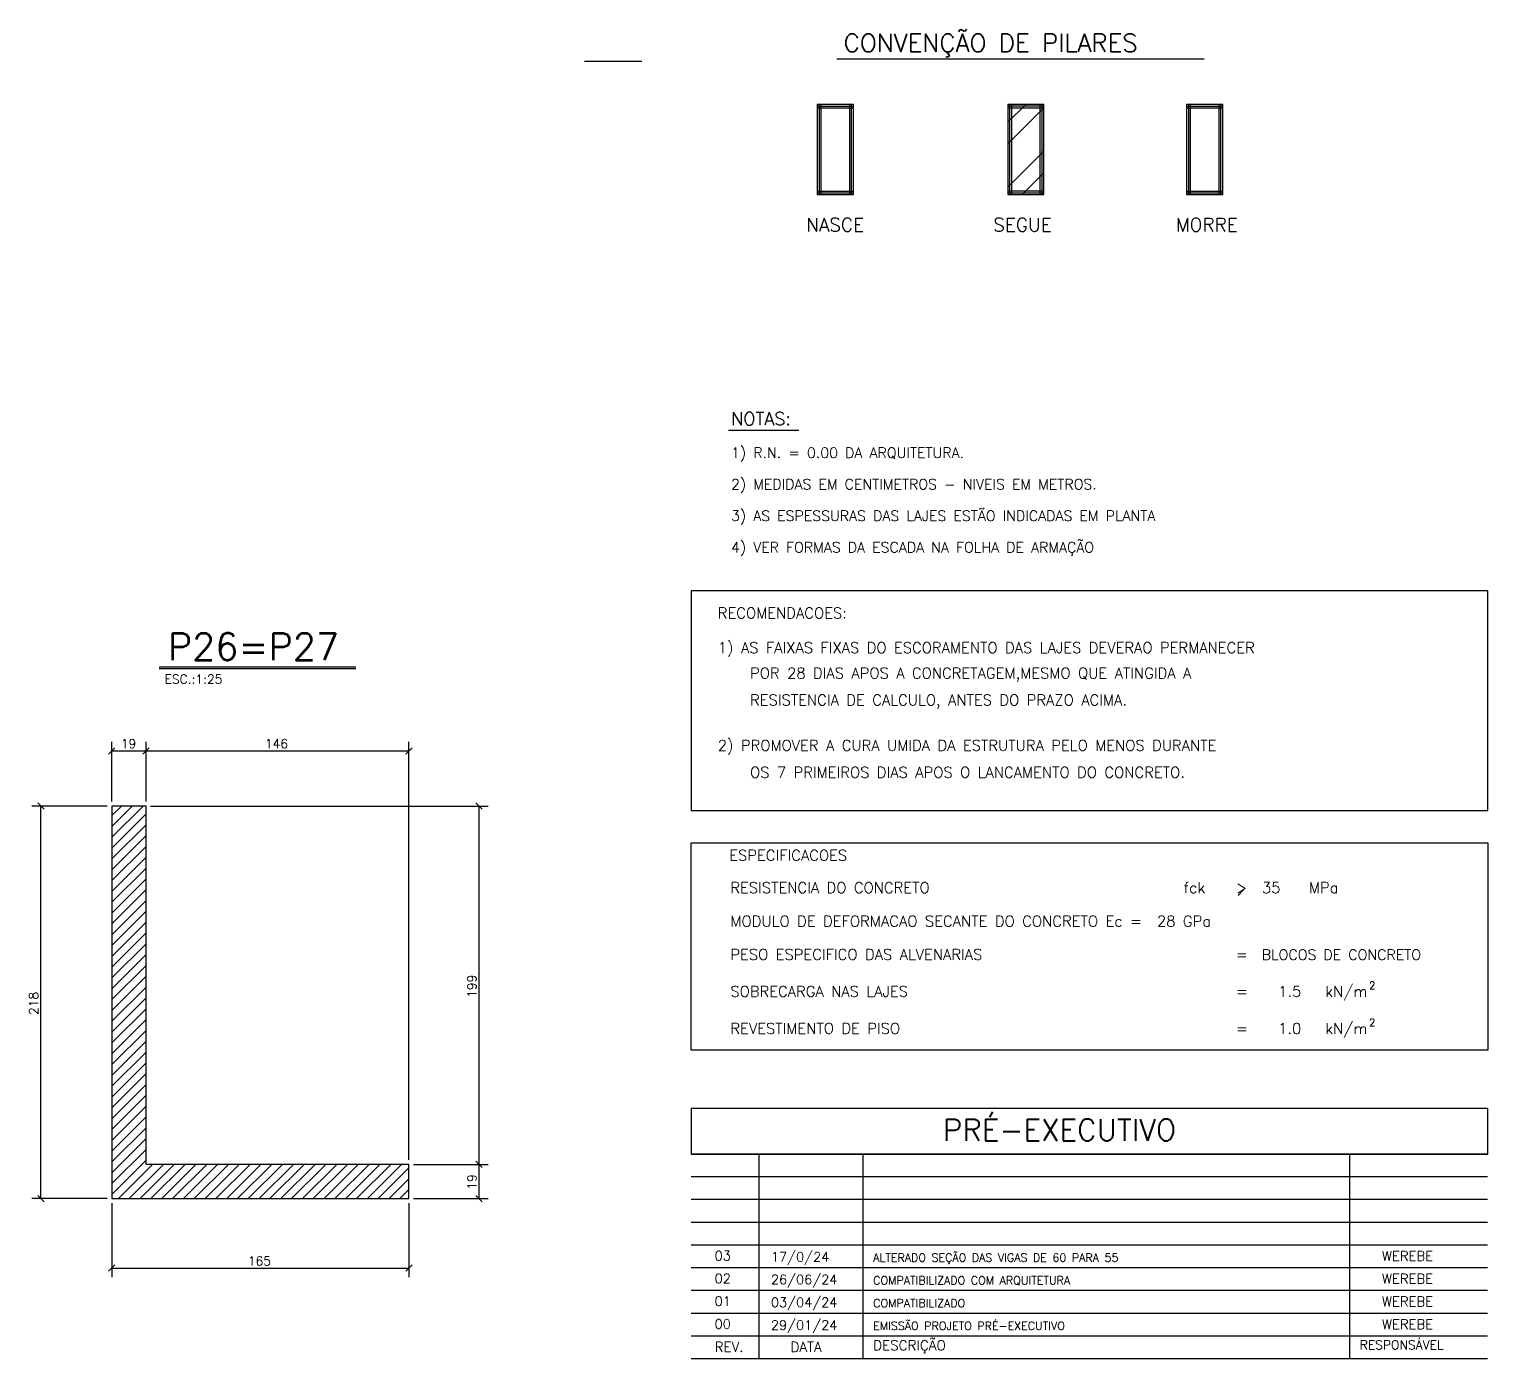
# Model space of a CAD drawing. Extents: x 1250 to 5915, y 191 to 2724.
# Drawn here: x 4295 to 5915, y 1247 to 2724 of the extents above; entities that cross this region are included whole.
import ezdxf

# ---------------------------------------------------------------- set-up
doc = ezdxf.new("R2010")
doc.units = 0
doc.header["$MEASUREMENT"] = 0
for name, color, linetype in [('1', 1, 'CONTINUOUS'), ('2', 2, 'CONTINUOUS'), ('3', 3, 'CONTINUOUS'), ('6', 6, 'CONTINUOUS'), ('7', 7, 'CONTINUOUS'), ('9', 9, 'CONTINUOUS')]:
    doc.layers.add(name, color=color, linetype=linetype)
doc.styles.get("Standard").update_dxf_attribs({"font": 'ROMANS.SHX'})

msp = doc.modelspace()

# ---------------------------------------------------------------- linework, layer by layer
at = {"layer": '1', "linetype": 'Continuous'}
for p, q in [((5210.602291, 2640.331836), (5170.47015, 2640.331836)), ((5170.47015, 2640.331836), (5170.47015, 2540.510364)), ((5172.501094, 2640.331836), (5172.501094, 2540.510364)), ((5174.533565, 2640.331836), (5174.533565, 2540.510364)), ((5206.537349, 2540.510364), (5206.537349, 2640.331836)), ((5208.56982, 2540.510364), (5208.56982, 2640.331836)), ((5210.602291, 2540.510364), (5210.602291, 2640.331836)), ((5422.215755, 2640.585895), (5382.083614, 2640.585895)), ((5382.083614, 2640.585895), (5382.083614, 2540.510364)), ((5382.083614, 2620.773883), (5401.895626, 2640.585895)), ((5384.114559, 2640.585895), (5384.114559, 2540.510364)), ((5386.147029, 2640.585895), (5386.147029, 2540.510364)), ((5418.150814, 2540.510364), (5418.150814, 2640.585895)), ((5420.183284, 2540.510364), (5420.183284, 2640.585895)), ((5422.215755, 2540.510364), (5422.215755, 2640.585895)), ((5620.702083, 2640.331836), (5580.569942, 2640.331836)), ((5580.569942, 2640.331836), (5580.569942, 2540.510364)), ((5582.602413, 2640.331836), (5582.602413, 2540.510364)), ((5584.634883, 2640.331836), (5584.634883, 2540.510364)), ((5616.638668, 2540.510364), (5616.638668, 2640.331836)), ((5618.669612, 2540.510364), (5618.669612, 2640.331836)), ((5620.702083, 2540.510364), (5620.702083, 2640.331836)), ((5210.602291, 2638.300128), (5170.47015, 2638.300128)), ((5210.602291, 2636.522479), (5170.47015, 2636.522479)), ((5422.215755, 2638.554187), (5382.083614, 2638.554187)), ((5422.215755, 2636.775775), (5382.083614, 2596.644397)), ((5422.215755, 2636.521717), (5382.083614, 2636.521717)), ((5620.702083, 2638.300128), (5580.569942, 2638.300128)), ((5620.702083, 2636.522479), (5580.569942, 2636.522479)), ((5422.215755, 2588.770099), (5382.083614, 2548.637958)), ((5398.085506, 2540.510364), (5422.215755, 2564.63985)), ((5170.47015, 2544.319721), (5210.602291, 2544.319721)), ((5382.083614, 2544.57378), (5422.215755, 2544.57378)), ((5580.569942, 2544.319721), (5620.702083, 2544.319721)), ((5170.47015, 2542.288013), (5210.602291, 2542.288013)), ((5170.47015, 2540.510364), (5210.602291, 2540.510364)), ((5382.083614, 2542.542072), (5422.215755, 2542.542072)), ((5382.083614, 2540.510364), (5422.215755, 2540.510364)), ((5580.569942, 2542.288013), (5620.702083, 2542.288013)), ((5580.569942, 2540.510364), (5620.702083, 2540.510364)), ((5914.844546, 1247.386861), (5030.612688, 1247.386861))]:
    msp.add_line(p, q, dxfattribs=at)
for points in [[(5030.612688, 1856.318611), (5915.101203, 1856.318611), (5915.101203, 2100.377596), (5030.612688, 2100.377596), (5030.612688, 1856.318611)], [(5030.612688, 1820.396315), (5915.101203, 1820.396315), (5915.101203, 1590.358223), (5030.612688, 1590.358223), (5030.612688, 1820.396315)]]:
    msp.add_lwpolyline(points, dxfattribs=at)
at = {"layer": '2', "linetype": 'Continuous'}
for p, q in [((4383.536595, 1919.02973), (4390.607663, 1926.100798)), ((4421.536595, 1919.02973), (4428.607663, 1926.100798)), ((4421.536595, 1919.02973), (4428.607663, 1926.100798)), ((4713.536595, 1919.02973), (4720.607663, 1926.100798)), ((4311.840745, 1857.738387), (4304.769677, 1864.809455)), ((4798.459867, 1857.738387), (4791.388799, 1864.809455)), ((4798.459867, 1459.738387), (4791.388799, 1466.809455)), ((4798.459867, 1459.738387), (4791.388799, 1466.809455)), ((4311.840745, 1421.738387), (4304.769677, 1428.809455)), ((4798.459867, 1421.738387), (4791.388799, 1428.809455)), ((4383.536595, 1344.578095), (4390.607663, 1351.649163)), ((4713.536595, 1344.578095), (4720.607663, 1351.649163))]:
    msp.add_line(p, q, dxfattribs=at)
at = {"layer": '3', "linetype": 'Continuous'}
for p, q in [((5071.771998, 2278.765527), (5150.081556, 2278.765527)), ((4387.072129, 1826.638474), (4421.707576, 1861.273921)), ((4387.072129, 1838.659289), (4409.68676, 1861.273921)), ((4387.072129, 1850.680105), (4397.665945, 1861.273921)), ((4387.072129, 1814.617659), (4425.072129, 1852.617659)), ((4387.072129, 1802.596844), (4425.072129, 1840.596844)), ((4387.072129, 1790.576028), (4425.072129, 1828.576028)), ((4387.072129, 1778.555213), (4425.072129, 1816.555213)), ((4387.072129, 1766.534398), (4425.072129, 1804.534398)), ((4387.072129, 1754.513582), (4425.072129, 1792.513582)), ((4387.072129, 1742.492767), (4425.072129, 1780.492767)), ((4387.072129, 1730.471952), (4425.072129, 1768.471952)), ((5637.859732, 1762.07312), (5643.819329, 1768.261069)), ((4387.072129, 1718.451137), (4425.072129, 1756.451137)), ((4387.072129, 1706.430321), (4425.072129, 1744.430321)), ((4387.072129, 1694.409506), (4425.072129, 1732.409506)), ((4387.072129, 1682.388691), (4425.072129, 1720.388691)), ((4387.072129, 1670.367875), (4425.072129, 1708.367875)), ((4387.072129, 1658.34706), (4425.072129, 1696.34706)), ((4387.072129, 1646.326245), (4425.072129, 1684.326245)), ((4387.072129, 1634.30543), (4425.072129, 1672.30543)), ((4387.072129, 1622.284614), (4425.072129, 1660.284614)), ((4387.072129, 1610.263799), (4425.072129, 1648.263799)), ((4387.072129, 1598.242984), (4425.072129, 1636.242984)), ((4387.072129, 1586.222168), (4425.072129, 1624.222168)), ((4387.072129, 1574.201353), (4425.072129, 1612.201353)), ((4387.072129, 1562.180538), (4425.072129, 1600.180538)), ((4387.072129, 1550.159723), (4425.072129, 1588.159723)), ((4387.072129, 1538.138907), (4425.072129, 1576.138907)), ((4387.072129, 1526.118092), (4425.072129, 1564.118092)), ((4387.072129, 1514.097277), (4425.072129, 1552.097277)), ((4387.072129, 1502.076462), (4425.072129, 1540.076462)), ((4387.072129, 1490.055646), (4425.072129, 1528.055646)), ((4387.072129, 1478.034831), (4425.072129, 1516.034831)), ((4387.072129, 1466.014016), (4425.072129, 1504.014016)), ((4387.072129, 1453.9932), (4425.072129, 1491.9932)), ((4387.072129, 1441.972385), (4425.072129, 1479.972385)), ((4387.072129, 1429.95157), (4425.072129, 1467.95157)), ((4394.415295, 1425.273921), (4432.415295, 1463.273921)), ((4406.436111, 1425.273921), (4444.436111, 1463.273921)), ((4418.456926, 1425.273921), (4456.456926, 1463.273921)), ((4430.477741, 1425.273921), (4468.477741, 1463.273921)), ((4442.498556, 1425.273921), (4480.498556, 1463.273921)), ((4454.519372, 1425.273921), (4492.519372, 1463.273921)), ((4466.540187, 1425.273921), (4504.540187, 1463.273921)), ((4478.561002, 1425.273921), (4516.561002, 1463.273921)), ((4490.581818, 1425.273921), (4528.581818, 1463.273921)), ((4502.602633, 1425.273921), (4540.602633, 1463.273921)), ((4514.623448, 1425.273921), (4552.623448, 1463.273921)), ((4526.644263, 1425.273921), (4564.644263, 1463.273921)), ((4538.665079, 1425.273921), (4576.665079, 1463.273921)), ((4550.685894, 1425.273921), (4588.685894, 1463.273921)), ((4562.706709, 1425.273921), (4600.706709, 1463.273921)), ((4574.727524, 1425.273921), (4612.727524, 1463.273921)), ((4586.74834, 1425.273921), (4624.74834, 1463.273921)), ((4598.769155, 1425.273921), (4636.769155, 1463.273921)), ((4610.78997, 1425.273921), (4648.78997, 1463.273921)), ((4622.810786, 1425.273921), (4660.810786, 1463.273921)), ((4634.831601, 1425.273921), (4672.831601, 1463.273921)), ((4646.852416, 1425.273921), (4684.852416, 1463.273921)), ((4658.873231, 1425.273921), (4696.873231, 1463.273921)), ((4670.894047, 1425.273921), (4708.894047, 1463.273921)), ((4682.914862, 1425.273921), (4717.072129, 1459.431188)), ((4694.935677, 1425.273921), (4717.072129, 1447.410373)), ((4706.956493, 1425.273921), (4717.072129, 1435.389557))]:
    msp.add_line(p, q, dxfattribs=at)
at = {"layer": '6', "linetype": 'Continuous'}
for p, q in [((5192.21536, 2691.172198), (5600.168715, 2691.172198)), ((4439.68612, 2015.85443), (4657.951359, 2015.85443)), ((4439.68612, 2014.05639), (4657.951359, 2014.05639))]:
    msp.add_line(p, q, dxfattribs=at)
msp.add_lwpolyline([(5030.612688, 1474.760767), (5915.101203, 1474.760767), (5915.101203, 1525.288302), (5030.612688, 1525.288302), (5030.612688, 1474.760767)], dxfattribs=at)
at = {"layer": '7', "linetype": 'Continuous'}
msp.add_lwpolyline([(4387.072129, 1425.273921), (4717.072129, 1425.273921), (4717.072129, 1463.273921), (4425.072129, 1463.273921), (4425.072129, 1861.273921), (4387.072129, 1861.273921), (4387.072129, 1425.273921)], dxfattribs=at)
at = {"layer": '9', "linetype": 'Continuous'}
for p, q in [((4912.106366, 2688.6155), (4975.649544, 2688.6155)), ((4387.072129, 1866.273921), (4387.072129, 1932.565264)), ((4425.072129, 1866.273921), (4425.072129, 1932.565264)), ((4425.072129, 1866.273921), (4425.072129, 1932.565264)), ((4717.072129, 1468.273921), (4717.072129, 1932.565264)), ((4387.072129, 1922.565264), (4425.072129, 1922.565264)), ((4425.072129, 1922.565264), (4717.072129, 1922.565264)), ((4382.072129, 1861.273921), (4298.305211, 1861.273921)), ((4308.305211, 1425.273921), (4308.305211, 1861.273921)), ((4430.072129, 1861.273921), (4804.924333, 1861.273921)), ((4794.924333, 1463.273921), (4794.924333, 1861.273921)), ((5915.101203, 1525.288302), (5030.612688, 1525.288302)), ((5915.101203, 1474.760767), (5030.612688, 1474.760767)), ((5105.646077, 1474.760767), (5105.646077, 1247.386861)), ((5221.582658, 1247.386861), (5221.582658, 1474.760767)), ((5761.856366, 1247.386861), (5761.856366, 1474.760767)), ((4722.072129, 1463.273921), (4804.924333, 1463.273921)), ((4722.072129, 1463.273921), (4804.924333, 1463.273921)), ((4794.924333, 1425.273921), (4794.924333, 1463.273921)), ((5914.844546, 1449.497), (5030.612688, 1449.497)), ((4382.072129, 1425.273921), (4298.305211, 1425.273921)), ((4387.072129, 1420.273921), (4387.072129, 1338.113629)), ((4717.072129, 1420.273921), (4717.072129, 1338.113629)), ((4722.072129, 1425.273921), (4804.924333, 1425.273921)), ((5914.844546, 1424.233233), (5030.612688, 1424.233233)), ((5914.844546, 1398.969465), (5030.612688, 1398.969465)), ((5914.844546, 1373.705698), (5030.612688, 1373.705698)), ((4387.072129, 1348.113629), (4717.072129, 1348.113629)), ((5914.844546, 1348.441931), (5030.612688, 1348.441931)), ((5914.844546, 1323.178163), (5030.612688, 1323.178163)), ((5914.844546, 1297.914396), (5030.612688, 1297.914396)), ((5914.844546, 1272.650629), (5030.612688, 1272.650629))]:
    msp.add_line(p, q, dxfattribs=at)

# ---------------------------------------------------------------- texts
at = {"layer": '2', "linetype": 'Continuous'}
for s, height, p in [('NASCE', 15.000001, (5158.129991, 2499.425891)), ('SEGUE', 15.000001, (5365.915025, 2499.425891)), ('MORRE', 15.000001, (5568.554795, 2499.425891)), ('ESC.:1:25', 10, (4445.624758, 1997.273171)), ('19', 10, (4397.072129, 1925.565264)), ('146', 10, (4557.072129, 1925.565264)), ('165', 10, (4538.072129, 1351.113629))]:
    msp.add_text(s, height=height, dxfattribs=at).set_placement(p)
for s, p in [('199', (4791.924333, 1648.273921)), ('218', (4305.305211, 1629.273921)), ('19', (4791.924333, 1435.273921))]:
    msp.add_text(s, height=10, rotation=90, dxfattribs=at).set_placement(p)
at = {"layer": '3', "linetype": 'Continuous'}
for s, height, p in [('CONVENÇÃO DE PILARES', 20, (5199.779913, 2698.9106)), ('NOTAS:', 14.374909, (5074.718106, 2284.315215)), ('1) R.N. = 0.00 DA ARQUITETURA.', 11.499926, (5074.718106, 2247.943703)), ('2) MEDIDAS EM CENTIMETROS - NIVEIS EM METROS.', 11.499926, (5074.718106, 2212.942299)), ('3) AS ESPESSURAS DAS LAJES ESTÃO INDICADAS EM PLANTA', 11.499926, (5074.718106, 2177.940895)), ('4) VER FORMAS DA ESCADA NA FOLHA DE ARMAÇÃO', 11.499926, (5074.718106, 2142.939492)), ('RECOMENDACOES:', 11.985081, (5059.976433, 2069.688664)), ('1) AS FAIXAS FIXAS DO ESCORAMENTO DAS LAJES DEVERAO PERMANECER', 11.985081, (5059.976433, 2031.239528)), ('POR 28 DIAS APOS A CONCRETAGEM,MESMO QUE ATINGIDA A', 11.985081, (5095.83509, 2002.965133)), ('RESISTENCIA DE CALCULO, ANTES DO PRAZO ACIMA.', 11.985081, (5095.83509, 1973.092277)), ('2) PROMOVER A CURA UMIDA DA ESTRUTURA PELO MENOS DURANTE', 11.985081, (5059.976433, 1922.690256)), ('OS 7 PRIMEIROS DIAS APOS O LANCAMENTO DO CONCRETO.', 11.985081, (5095.83509, 1892.8174)), ('ESPECIFICACOES', 11.979091, (5072.737907, 1800.664507)), ('RESISTENCIA DO CONCRETO', 11.979091, (5074.010685, 1764.652368)), ('fck', 11.979091, (5577.260511, 1764.652368)), ('>  35', 12, (5635.467658, 1764.652368)), ('MPa', 11.979091, (5716.367693, 1764.652368)), ('MODULO DE DEFORMACAO SECANTE DO CONCRETO Ec =  28 GPa', 12, (5074.010685, 1727.46478)), ('PESO ESPECIFICO DAS ALVENARIAS', 11.979091, (5074.010685, 1690.494313)), ('=  BLOCOS DE CONCRETO', 11.499926, (5635.467658, 1690.494313)), ('SOBRECARGA NAS LAJES', 11.97909, (5074.010685, 1649.447213)), ('=', 11.979091, (5635.467658, 1649.447213)), ('1.5', 12, (5682.343334, 1649.447213)), ('kN/m', 11.979091, (5734.579654, 1649.447213)), ('2', 8.385363, (5783.196042, 1657.896215)), ('REVESTIMENTO DE PISO', 11.979091, (5074.010685, 1608.304336)), ('1.0', 11.979091, (5682.343334, 1608.304336)), ('kN/m', 11.979091, (5734.579654, 1608.304336)), ('2', 8.385363, (5783.196042, 1616.753337)), ('=', 11.979091, (5635.467658, 1608.304336)), ('03', 10.5, (5056.499493, 1356.65059)), ('17/0/24', 10.5, (5119.012758, 1355.395016)), ('ALTERADO SEÇÃO DAS VIGAS DE 60 PARA 55', 9, (5232.57063, 1355.281706)), ('WEREBE', 10.749893, (5797.635777, 1356.215637)), ('02', 10.5, (5056.499493, 1331.386823)), ('26/06/24', 10.5, (5119.012758, 1330.131249)), ('COMPATIBILIZADO COM ARQUITETURA', 9, (5232.57063, 1330.017939)), ('WEREBE', 10.749893, (5797.635777, 1330.95187)), ('01', 10.5, (5056.499493, 1306.123055)), ('03/04/24', 10.5, (5119.012758, 1304.867481)), ('COMPATIBILIZADO', 9, (5232.57063, 1304.754171)), ('WEREBE', 10.749893, (5797.635777, 1305.688102)), ('00', 10.499895, (5056.499493, 1280.859288)), ('29/01/24', 10.5, (5119.012758, 1279.603714)), ('EMISSÃO PROJETO PRÉ-EXECUTIVO', 9, (5232.57063, 1279.490404)), ('WEREBE', 10.749893, (5797.635777, 1280.424335)), ('REV.', 10.99989, (5056.499493, 1255.095526)), ('DATA', 10.99989, (5140.82915, 1255.095526)), ('DESCRIÇÃO', 10.99989, (5232.57063, 1256.92725)), ('RESPONSÁVEL', 9.9999, (5772.844338, 1257.92724))]:
    msp.add_text(s, height=height, dxfattribs=at).set_placement(p)
at = {"layer": '6', "linetype": 'Continuous'}
for s, height, p in [('P26=P27', 30, (4449.200668, 2023.378519)), ('PRÉ-EXECUTIVO', 24, (5309.946083, 1489.676927))]:
    msp.add_text(s, height=height, dxfattribs=at).set_placement(p)

doc.saveas('drawing.dxf')
